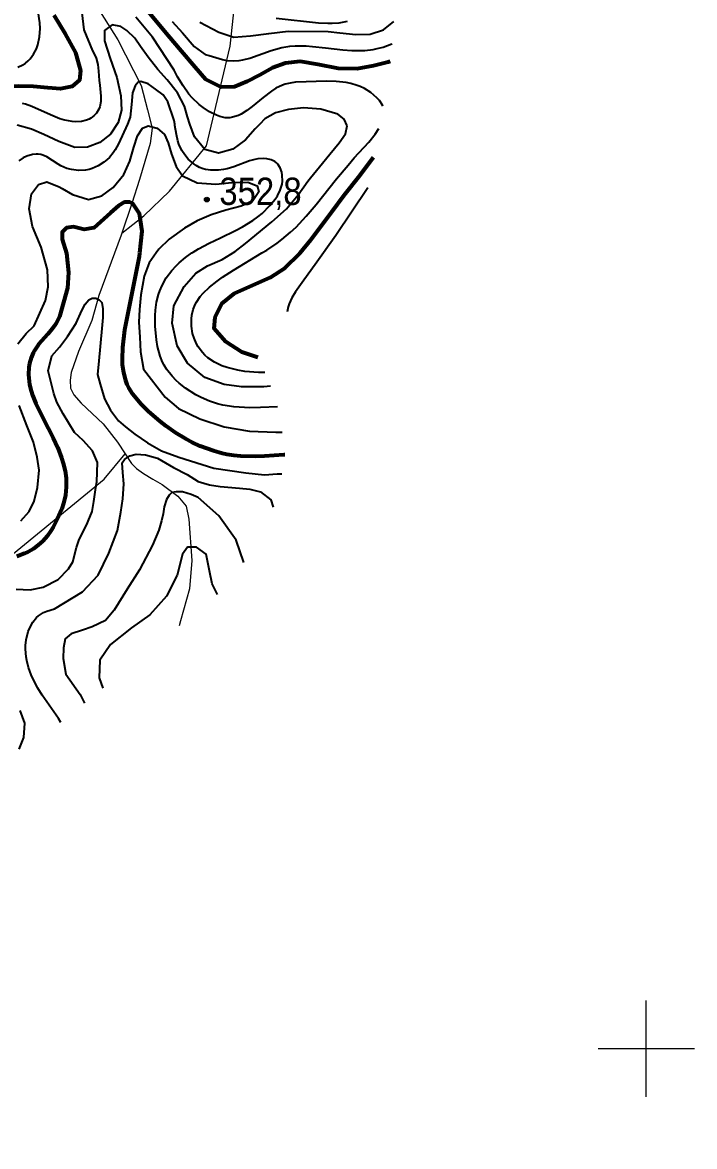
# Model space of a CAD drawing. Header units: metres. Extents: x 545098 to 555652, y 1854398 to 1862642.
# Drawn here: x 553612 to 554030, y 1857939 to 1858638 of the extents above; entities that cross this region are included whole.
import ezdxf
from ezdxf.enums import TextEntityAlignment as Align

# ---------------------------------------------------------------- set-up
doc = ezdxf.new("R2010")
doc.units = ezdxf.units.M
doc.header["$LTSCALE"] = 6.8
doc.linetypes.add('SHORT_DASHED', pattern=[2.7, 1.5, -1.2])
for name, color, linetype, lineweight in [('1', 7, 'Continuous', 25), ('2', 7, 'Continuous', 53), ('34', 7, 'Continuous', 13), ('44', 7, 'Continuous', 13), ('45', 7, 'SHORT_DASHED', 13), ('5', 7, 'Continuous', 13), ('60', 7, 'Continuous', 13)]:
    doc.layers.add(name, color=color, linetype=linetype, lineweight=lineweight)

msp = doc.modelspace()

# ---------------------------------------------------------------- hatches: boundary and pattern name
at = {"layer": '5'}
msp.add_hatch(color=256, dxfattribs=at).paths.add_polyline_path([(553728.15, 1858528.02, 1), (553725.15, 1858528.02, 1)])

# ---------------------------------------------------------------- linework, layer by layer
at = {"layer": '1'}
for points in [[(553609.21, 1858610.35), (553612.23, 1858611.81), (553613.63, 1858612.7), (553613.8, 1858612.84), (553615.56, 1858614.26), (553616.81, 1858615.54), (553618.96, 1858618.5), (553620.66, 1858621.86), (553621.54, 1858624.26), (553622.69, 1858629.26), (553623.03, 1858634.48), (553622.86, 1858637.95), (553621.77, 1858644.86)], [(553649.02, 1858644.23), (553650.11, 1858633.59), (553655.65, 1858620.48), (553657.02, 1858617.86), (553657.78, 1858615.93), (553658.81, 1858611.95), (553659.37, 1858607.83), (553659.81, 1858602.16), (553660.05, 1858599.26), (553660.73, 1858592.32), (553660.7, 1858588.96), (553660.1, 1858585.77), (553659.51, 1858584.26), (553657.96, 1858581.82), (553656.62, 1858580.37), (553654.54, 1858578.73), (553653.41, 1858578.07), (553651.88, 1858577.38), (553648.64, 1858576.55), (553645.25, 1858576.35), (553642.96, 1858576.5), (553638.41, 1858577.36), (553636.68, 1858577.88), (553635.3, 1858578.3), (553629.34, 1858580.7), (553617.87, 1858585.94), (553613.98, 1858587.31), (553612, 1858587.84)], [(553813.95, 1858573.9), (553812.09, 1858578.01), (553808.22, 1858581.07), (553797.67, 1858584.16), (553786.81, 1858585.02), (553777.47, 1858583.94), (553769.38, 1858582.02), (553762.81, 1858578.16), (553759.54, 1858574.84), (553756.83, 1858572.08), (553750.69, 1858565.26), (553742.88, 1858559.46), (553733.88, 1858556.94), (553725.39, 1858559.14), (553719, 1858567.12), (553716.2, 1858574.84), (553714.55, 1858579.41), (553712.88, 1858586.15), (553708.49, 1858594.44), (553701.94, 1858602.41), (553696.13, 1858608.91), (553690.26, 1858616.63), (553685.5, 1858623.17), (553681.95, 1858628.47), (553676.92, 1858633.19), (553673.13, 1858635.6), (553667.78, 1858636.77), (553663.05, 1858633.21), (553663.06, 1858626.77), (553666.54, 1858615.83), (553670.76, 1858604.01), (553673.14, 1858592.63), (553673.53, 1858583.7), (553671.56, 1858576.05), (553666.69, 1858568.8), (553660.14, 1858563.47), (553652.55, 1858560.71), (553644.5, 1858560.51), (553634.53, 1858564.17), (553625.31, 1858568.4), (553617.66, 1858571.83), (553608.65, 1858574.29)], [(553748.05, 1858581.21), (553746.3, 1858580.35), (553742.73, 1858579.18), (553740.9, 1858578.9), (553738.09, 1858578.94), (553734.82, 1858579.67), (553732.63, 1858580.49), (553728.41, 1858582.61), (553724.36, 1858585.22), (553721.9, 1858587.11), (553717.5, 1858591.29), (553715.52, 1858593.6), (553711.88, 1858598.66), (553708.53, 1858604.38), (553706.39, 1858608.57), (553692.92, 1858628.95), (553682.56, 1858641.5)], [(553705.19, 1858638.77), (553711.46, 1858631.68), (553718.82, 1858623.22), (553725.64, 1858618.31), (553728.22, 1858617.63), (553736.37, 1858615.07), (553739.2, 1858614.57), (553743.44, 1858614.28), (553746.82, 1858614.52), (553749.05, 1858614.88), (553753.48, 1858616), (553766.7, 1858620.71), (553773.41, 1858622.63), (553778.37, 1858623.4), (553781.71, 1858623.62), (553788.41, 1858623.55), (553792.48, 1858623.25), (553800.57, 1858622.33), (553811.35, 1858621.05), (553816.76, 1858620.67), (553822.2, 1858620.63), (553824.94, 1858620.78), (553830.06, 1858621.41), (553832.6, 1858621.91), (553836.35, 1858622.89), (553841.77, 1858624.91), (553841.99, 1858625.07)], [(553722.37, 1858638.28), (553734.17, 1858632.15), (553743.51, 1858628.99), (553753.77, 1858629.78), (553765.18, 1858631.26), (553777.16, 1858632.73), (553802.14, 1858632.53), (553809.49, 1858631.68), (553819.39, 1858630.7), (553828.27, 1858630.84), (553836.59, 1858633.6), (553843.01, 1858638.74)], [(553813.91, 1858638.73), (553808.74, 1858637.78), (553804.67, 1858637.48), (553801.88, 1858637.44), (553796.17, 1858637.68), (553769.82, 1858640.66)], [(553770.92, 1858549.95), (553770.02, 1858550.87), (553769, 1858551.64), (553766.64, 1858552.75), (553763.99, 1858553.35), (553762.13, 1858553.51), (553758.41, 1858553.32), (553756.63, 1858553.02), (553753.23, 1858552.11), (553743.41, 1858548.4), (553739.26, 1858547.21), (553737.13, 1858546.77), (553733.9, 1858546.35), (553729.07, 1858546.34), (553725.94, 1858546.81), (553724.42, 1858547.22), (553722.2, 1858548.04), (553720.08, 1858549.14), (553718.74, 1858550.02), (553716.22, 1858552.08), (553715.05, 1858553.25), (553712.94, 1858555.79), (553711.14, 1858558.55), (553709.28, 1858562.46), (553708.6, 1858564.45), (553707.71, 1858568.55), (553706.86, 1858574.17), (553706.73, 1858574.84), (553706.27, 1858577.12), (553702.47, 1858588.85), (553699.47, 1858593.21), (553694.83, 1858596.76), (553690.2, 1858600.04), (553685.56, 1858601.4), (553683.93, 1858601.13), (553682.02, 1858598.67), (553680.38, 1858594.31), (553679.83, 1858587.21), (553679.02, 1858579.3), (553677.28, 1858574.93), (553671.8, 1858562.74), (553669.67, 1858558.88), (553668.41, 1858557.04), (553666.07, 1858554.27), (553664.76, 1858552.99), (553662.64, 1858551.21), (553659.15, 1858548.95), (553655.38, 1858547.27), (553653.41, 1858546.69), (553651.25, 1858546.27), (553646.85, 1858546.06), (553642.44, 1858546.63), (553639.56, 1858547.43), (553635.87, 1858548.98), (553634.11, 1858549.95), (553627.08, 1858554.58), (553624.67, 1858555.71), (553623.41, 1858556.08), (553621.73, 1858556.33), (553620.57, 1858556.36), (553618.21, 1858556.11), (553614.69, 1858555.05), (553612.43, 1858553.94), (553609.65, 1858552.05)], [(553836.11, 1858586.1), (553835.86, 1858586.71), (553834.07, 1858589.56), (553832.48, 1858591.36), (553828.73, 1858594.57), (553824.77, 1858597.01), (553822.02, 1858598.3), (553820.13, 1858599.01), (553816.27, 1858600.14), (553813.29, 1858600.75), (553807.19, 1858601.47), (553800.96, 1858601.67), (553788.41, 1858601.31), (553781.75, 1858600.94), (553778.51, 1858600.51), (553775.36, 1858599.77), (553773.81, 1858599.26), (553769.63, 1858597.25), (553766.94, 1858595.54), (553761.71, 1858591.54), (553754.9, 1858585.89), (553751.5, 1858583.34), (553748.05, 1858581.21)], [(553609.18, 1858438.25), (553614.4, 1858444.65), (553619.29, 1858449.54), (553626.26, 1858465.35), (553627.98, 1858473.79), (553627.57, 1858484.34), (553623.56, 1858498.47), (553618.15, 1858511.38), (553616.15, 1858522.32), (553617.67, 1858531.63), (553621.98, 1858537.43), (553627.17, 1858539.01), (553634.79, 1858535.9), (553636.68, 1858534.83), (553643.17, 1858531.17), (553652.99, 1858528.07), (553661.46, 1858530.27), (553668.43, 1858535.57), (553675.08, 1858543.6), (553678.69, 1858551.84), (553681.26, 1858560.62), (553683.55, 1858567.58), (553686.66, 1858572.42), (553690.23, 1858573.98), (553695.87, 1858572.43), (553700.33, 1858568.46), (553702.65, 1858563.27), (553704.68, 1858556.25), (553707.62, 1858548.51), (553711.62, 1858542.86), (553720.6, 1858538.52), (553732.29, 1858537.59), (553742.2, 1858538.66), (553752.22, 1858538.77), (553758.02, 1858536.5), (553759.1, 1858532.88), (553755.26, 1858527.29), (553748.07, 1858523.93), (553738.49, 1858521.43), (553729.29, 1858518.49), (553720.59, 1858514.71), (553712.87, 1858510.31), (553703.24, 1858503.32), (553696.85, 1858497.27), (553695.13, 1858494.84), (553690.75, 1858488.66), (553687.79, 1858480.48), (553685.65, 1858468.74), (553684.83, 1858459.59), (553684.35, 1858451.79), (553684.95, 1858442.4), (553685.43, 1858433.4), (553687.34, 1858422.53), (553700.86, 1858405.1), (553709.09, 1858398.15), (553722.32, 1858391.61), (553737.48, 1858386.76), (553753.29, 1858384.03), (553769.51, 1858383.47), (553773.56, 1858383.49)], [(553766.3, 1858411.96), (553762.18, 1858411.48), (553748.15, 1858411.49), (553737.46, 1858412.94), (553725.36, 1858417.4), (553714.55, 1858426.26), (553708.16, 1858437.02), (553705.13, 1858451.26), (553706.09, 1858461.9), (553712.53, 1858473.9), (553719.88, 1858482.25), (553727.08, 1858486.92), (553736.17, 1858490.83), (553744.25, 1858495.68), (553750.69, 1858500.67), (553767.13, 1858514.24), (553776.31, 1858522.32), (553783.39, 1858530.89), (553789.48, 1858539.5), (553791.07, 1858541.47), (553796.68, 1858548.41), (553803.26, 1858556.35), (553808.9, 1858563.29), (553812.9, 1858568.89), (553813.95, 1858573.9)], [(553762.74, 1858420.56), (553758.88, 1858420.55), (553750.31, 1858421.2), (553746.03, 1858421.87), (553739.34, 1858423.51), (553736.1, 1858424.65), (553731.51, 1858426.83), (553727.34, 1858429.64), (553725.47, 1858431.31), (553723.96, 1858432.92), (553721.34, 1858436.51), (553720.35, 1858438.25), (553718.74, 1858441.92), (553717.86, 1858444.8), (553717.11, 1858449.26), (553717.09, 1858453.92), (553717.37, 1858456.22), (553718.15, 1858459.57), (553719.38, 1858462.75), (553720.15, 1858464.26), (553722.48, 1858467.65), (553724.31, 1858469.73), (553728.41, 1858473.55), (553733.18, 1858477.35), (553736.49, 1858479.73), (553743.29, 1858484.21), (553760.93, 1858494.84), (553763.93, 1858496.65), (553770.37, 1858500.95), (553773.41, 1858503.21), (553778.79, 1858507.72), (553782.16, 1858510.91), (553788.54, 1858517.7), (553794.67, 1858524.99), (553807.37, 1858540.93), (553814.52, 1858549.49), (553818.41, 1858553.89), (553827.36, 1858563.76), (553831.35, 1858568.73), (553833.59, 1858572.22)], [(553770.71, 1858399.18), (553760.09, 1858398.72), (553753.4, 1858398.6), (553746.73, 1858398.84), (553743.41, 1858399.14), (553736.63, 1858400.25), (553733.3, 1858401.07), (553728.41, 1858402.65), (553723.19, 1858404.9), (553719.83, 1858406.68), (553713.41, 1858410.83), (553709.49, 1858413.89), (553707.63, 1858415.54), (553705.03, 1858418.17), (553701.65, 1858422.49), (553700.1, 1858425.11), (553699.2, 1858426.94), (553697.69, 1858430.74), (553696.08, 1858436.75), (553695.37, 1858440.89), (553694.62, 1858449.26), (553694.57, 1858456), (553694.78, 1858459.33), (553695.47, 1858464.26), (553696.64, 1858468.91), (553697.41, 1858471.18), (553698.8, 1858474.51), (553701.39, 1858479.26), (553704.86, 1858484.01), (553707.5, 1858486.91), (553709.39, 1858488.73), (553713.41, 1858492.08), (553717.39, 1858494.84), (553718.12, 1858495.35), (553721.4, 1858497.33), (553728.2, 1858500.93), (553735.15, 1858504.26), (553744.4, 1858508.7), (553748.91, 1858511.08), (553755.36, 1858515.06), (553758.41, 1858517.3), (553761.01, 1858519.46), (553765.86, 1858524.26), (553769.16, 1858528.28), (553770.59, 1858530.44), (553772.34, 1858533.89), (553773.45, 1858537.6), (553773.71, 1858539.56), (553773.61, 1858543.3), (553773.25, 1858545.14), (553772.33, 1858547.73), (553770.92, 1858549.95)], [(553826.87, 1858535.24), (553806.98, 1858505.75), (553794.14, 1858487.56), (553786.99, 1858477.84), (553781.76, 1858470.57), (553779.52, 1858466.89), (553777.78, 1858463.18), (553777.17, 1858461.33), (553776.66, 1858458.23)], [(553608.04, 1858285.84), (553616.75, 1858285.3), (553624.92, 1858286.93), (553634.17, 1858291.83), (553640.7, 1858298.37), (553643.43, 1858302.73), (553645.66, 1858311.6), (553647.28, 1858316.6), (553651.97, 1858326.03), (553652.97, 1858328.03), (553655.37, 1858334.01), (553656.36, 1858340.24), (553657.71, 1858348.96), (553658.2, 1858352.53), (553658.67, 1858364.57), (553655.56, 1858371.71), (553649.66, 1858378.28), (553644.45, 1858383.14), (553640.82, 1858389.08), (553637.31, 1858394.79), (553633.44, 1858402.09), (553631.52, 1858407.41), (553628.02, 1858421.6), (553630.2, 1858430.87), (553635.11, 1858436.33), (553640.02, 1858442.88), (553645.47, 1858451.07), (553648.89, 1858459.08), (553651.06, 1858462.89), (553653.24, 1858465.62), (553655.42, 1858466.71), (553657.6, 1858466.71), (553659.77, 1858465.62), (553661.41, 1858463.98), (553661.95, 1858460.17), (553661.95, 1858454.72), (553661.29, 1858447.79), (553659.42, 1858427.69), (553658.68, 1858419.3), (553660.31, 1858413.31), (553663.03, 1858404.05), (553666.84, 1858396.97), (553671.74, 1858390.43), (553676.17, 1858386.66), (553681.99, 1858382.2), (553689.87, 1858376.83), (553698.38, 1858371.7), (553709.18, 1858367.82), (553731.09, 1858361.02), (553750.85, 1858358.05), (553762.64, 1858356.9), (553770.49, 1858357.4), (553773.39, 1858357.54)], [(553611.03, 1858328.21), (553616.22, 1858334.04), (553619.31, 1858340.51), (553621.43, 1858348.91), (553622.38, 1858359.7), (553621.19, 1858367.8), (553618.88, 1858377.24), (553614.82, 1858387.61), (553609.96, 1858399.93)], [(553674.47, 1858358.3), (553673.93, 1858364.3), (553675.56, 1858366.47), (553678.83, 1858368.65), (553682.64, 1858369.74), (553688.63, 1858369.2), (553696.09, 1858367.18), (553705.85, 1858361.51), (553714.34, 1858357.1), (553721.27, 1858352.69), (553728.36, 1858350.65), (553734.91, 1858349.56), (553746.9, 1858348.47), (553753.45, 1858347.92), (553759.99, 1858346.29), (553766.54, 1858341.37), (553767.86, 1858336.76)], [(553635.85, 1858202.79), (553634.38, 1858205.23), (553630.01, 1858211.58), (553624.28, 1858219.92), (553621.61, 1858224.26), (553618.72, 1858229.74), (553617.45, 1858232.59), (553615.84, 1858236.98), (553614.66, 1858241.49), (553614.25, 1858243.77), (553613.86, 1858248.4), (553613.9, 1858250.74), (553614.27, 1858254.26), (553615.55, 1858259.34), (553616.51, 1858261.78), (553618.36, 1858265.15), (553620.7, 1858268.04), (553622.04, 1858269.26), (553625.01, 1858271.15), (553627.19, 1858272.1), (553631.91, 1858273.47), (553649.29, 1858284.07), (553659.1, 1858294.44), (553665.65, 1858308.09), (553671.1, 1858322.27), (553673.28, 1858333.73), (553674.47, 1858341.96), (553675.02, 1858351.22), (553674.47, 1858358.3)], [(553749.69, 1858302.27), (553744.9, 1858316.14), (553734.12, 1858331.38), (553721.3, 1858342.77), (553716.94, 1858344.69), (553711.49, 1858346.32), (553707.68, 1858346.32), (553704.96, 1858345.77), (553703.33, 1858344.14), (553701.69, 1858341.42), (553700.06, 1858337.06), (553699.52, 1858332.7), (553698.43, 1858328.34), (553696.79, 1858322.35), (553692.98, 1858313.09), (553684.82, 1858297.84), (553677.2, 1858285.85), (553669.03, 1858272.78), (553663.59, 1858266.24), (553655.42, 1858262.43), (553649.43, 1858260.25), (553642.35, 1858258.07), (553638.54, 1858254.8), (553637.45, 1858249.36), (553637.31, 1858242.68), (553639, 1858232.9), (553647.81, 1858220.21), (553650.55, 1858214.82)], [(553733.24, 1858282.5), (553730, 1858288.99), (553728.36, 1858297.17), (553726.18, 1858307.54), (553720.18, 1858311.91), (553714.73, 1858311.91), (553711.46, 1858307.54), (553708.18, 1858294.44), (553701.64, 1858281.35), (553691.28, 1858269.89), (553679.83, 1858261.7), (553666.74, 1858251.33), (553660.19, 1858241.51), (553659.65, 1858230.6), (553661.92, 1858224.13)], [(553609.88, 1858186.35), (553612.89, 1858193.47), (553613.49, 1858202.34), (553610.53, 1858210.24)]]:
    msp.add_lwpolyline(points, dxfattribs=at)
at = {"layer": '2'}
for points in [[(553840.79, 1858613.8), (553839.38, 1858613.39), (553830.42, 1858611.12), (553820.2, 1858609.28), (553808.42, 1858609.55), (553795.75, 1858611.99), (553784.68, 1858613.89), (553775.51, 1858612.82), (553767.61, 1858609.87), (553759.41, 1858605.41), (553751.8, 1858601.35), (553743.95, 1858598.07), (553735.58, 1858597.83), (553725.96, 1858602.67), (553719.36, 1858610.38), (553710.87, 1858620.33), (553702.55, 1858630.13), (553689.18, 1858646.27)], [(553631.61, 1858642.77), (553638.52, 1858631.01), (553645.08, 1858619.38), (553648.16, 1858608.32), (553647.39, 1858602.36), (553642.95, 1858598.42), (553636.68, 1858597.05), (553635.71, 1858596.84), (553627.8, 1858597.56), (553618.82, 1858598.39), (553609.49, 1858598.61), (553580.99, 1858598.24), (553568.97, 1858595.78), (553558.55, 1858592.78), (553550.51, 1858590.38), (553538.9, 1858587.16), (553529.34, 1858584.5), (553520.75, 1858581.95), (553513.39, 1858579.3), (553505.91, 1858575.58)], [(553758.3, 1858429.73), (553748.42, 1858433.05), (553738.46, 1858439.47), (553731.28, 1858447.94), (553731.85, 1858454.94), (553735.93, 1858463.4), (553743.61, 1858469.59), (553754.86, 1858474.57), (553766.1, 1858479.54), (553775.34, 1858485.67), (553784.28, 1858494.37), (553784.67, 1858494.84), (553791.36, 1858502.94), (553804.49, 1858520.45), (553812.1, 1858530.79), (553821.93, 1858543.02), (553830.34, 1858554.37)], [(553775.11, 1858369.32), (553774.54, 1858369.28), (553762.62, 1858368.38), (553756.68, 1858368.16), (553747.82, 1858368.39), (553743.41, 1858368.85), (553739.15, 1858369.56), (553736.33, 1858370.17), (553730.74, 1858371.73), (553722.56, 1858374.78), (553717.27, 1858377.25), (553713.83, 1858379.06), (553707.2, 1858383.04), (553701.38, 1858387.1), (553697.65, 1858390), (553690.45, 1858396.29), (553685.84, 1858400.86), (553683.68, 1858403.27), (553680.72, 1858407.04), (553678.24, 1858411.01), (553677.22, 1858413.07), (553676.28, 1858415.42), (553674.97, 1858420.31), (553674.3, 1858425.4), (553674.16, 1858428.89), (553674.42, 1858436.06), (553675.6, 1858447.09), (553684.74, 1858492.54), (553684.98, 1858494.84), (553686.37, 1858508.37), (553684.74, 1858519.28), (553681.07, 1858525.04), (553680.92, 1858525.28), (553678.74, 1858526.37), (553675.47, 1858526.37), (553671.65, 1858524.19), (553666.74, 1858519.83), (553656.38, 1858510.55), (553650.38, 1858509.46), (553643.83, 1858511.09), (553639.47, 1858510.55), (553636.74, 1858507.82), (553636.74, 1858503.45), (553639.47, 1858494.72), (553640.56, 1858482.72), (553640.02, 1858472.89), (553634.97, 1858455.19), (553633, 1858451.17), (553631.8, 1858449.26), (553630.55, 1858447.58), (553627.77, 1858444.34), (553621.97, 1858437.83), (553619.51, 1858434.26), (553618.69, 1858432.74), (553617.36, 1858429.53)], [(553617.36, 1858429.53), (553616.43, 1858426.17), (553616.03, 1858423.88), (553615.77, 1858419.26), (553615.88, 1858417.19), (553616.47, 1858413.1), (553617.48, 1858409.08), (553618.34, 1858406.44), (553620.41, 1858401.25), (553624.86, 1858391.95), (553631.1, 1858379.79), (553633.94, 1858373.65), (553636.35, 1858367.38), (553637.34, 1858364.18), (553638.48, 1858359.26), (553639.09, 1858354.84), (553639.24, 1858352.6), (553639.26, 1858349.25), (553638.79, 1858344.26), (553637.6, 1858339.13), (553636.47, 1858335.78), (553633.62, 1858329.26), (553631.06, 1858324.4), (553629.65, 1858322.06), (553627.31, 1858318.73), (553624.68, 1858315.67), (553623.24, 1858314.26), (553621.82, 1858313.04), (553618.77, 1858310.84), (553615.48, 1858308.96), (553613.18, 1858307.88), (553608.41, 1858306.11)]]:
    msp.add_lwpolyline(points, dxfattribs=at)
at = {"layer": '34'}
for points in [[(553656.83, 1858650.47), (553671.38, 1858627.26), (553685.74, 1858598.9), (553689.67, 1858583.74), (553692.76, 1858572.44), (553691.51, 1858562.81), (553684.81, 1858540.5), (553680.03, 1858525.52), (553673.79, 1858507.12)], [(553673.79, 1858507.12), (553673.4, 1858505.98), (553659.59, 1858468.41), (553655.07, 1858452.87), (553646.84, 1858433.54), (553642.22, 1858420.56), (553641.59, 1858415.74), (553641.96, 1858410.84), (553643.85, 1858406.52), (553648.6, 1858401.34), (553662.14, 1858388.49), (553671.17, 1858377.09), (553675.82, 1858369.86)], [(553675.82, 1858369.86), (553679.76, 1858363.96), (553682.9, 1858360.81), (553687.23, 1858357.67), (553693.12, 1858354.12), (553698.92, 1858350.87), (553708.66, 1858343.5), (553713.72, 1858337.37), (553715.45, 1858329.27)], [(553715.45, 1858329.27), (553717.44, 1858303.62), (553715.92, 1858286.05), (553710.34, 1858266.04), (553709.48, 1858263.06)]]:
    msp.add_lwpolyline(points, dxfattribs=at)
at = {"layer": '44'}
for points in [[(553673.79, 1858507.12), (553687.4, 1858517.85), (553703.44, 1858533.34), (553726.55, 1858561.51), (553741.24, 1858623.36), (553752.59, 1858729.93), (553742.99, 1858802.43), (553737.16, 1858891.8), (553753.52, 1858938.77), (553776.77, 1858982.57), (553787.56, 1859036.6), (553788.44, 1859089.89)], [(553047.26, 1857939.17), (553242.13, 1858100.38), (553349.62, 1858142.93), (553431.66, 1858176.96), (553476.92, 1858196.83), (553501.62, 1858222.41), (553524.91, 1858241.43), (553540.54, 1858254), (553662.8, 1858354.08), (553675.82, 1858369.86)]]:
    msp.add_lwpolyline(points, dxfattribs=at)
at = {"layer": '45', "linetype": 'Continuous'}
msp.add_lwpolyline([(553673.79, 1858507.12), (553673.4, 1858505.98), (553659.59, 1858468.41), (553655.07, 1858452.87), (553646.84, 1858433.54), (553642.22, 1858420.56), (553641.59, 1858415.74), (553641.96, 1858410.84), (553643.85, 1858406.52), (553648.6, 1858401.34), (553662.14, 1858388.49), (553671.17, 1858377.09), (553675.82, 1858369.86)], dxfattribs=at)
at = {"layer": '5'}
msp.add_circle((553726.65, 1858528.02), 1.5, dxfattribs=at)
at = {"layer": '60'}
for p, q in [((554000, 1857970), (554000, 1858030)), ((554030, 1858000), (553970, 1858000))]:
    msp.add_line(p, q, dxfattribs=at)

# ---------------------------------------------------------------- texts
at = {"layer": '5', "width": 0.9}
msp.add_text('352,8', height=17, dxfattribs=at).set_placement((553760.04, 1858524.69), align=Align.CENTER)

doc.saveas('drawing.dxf')
